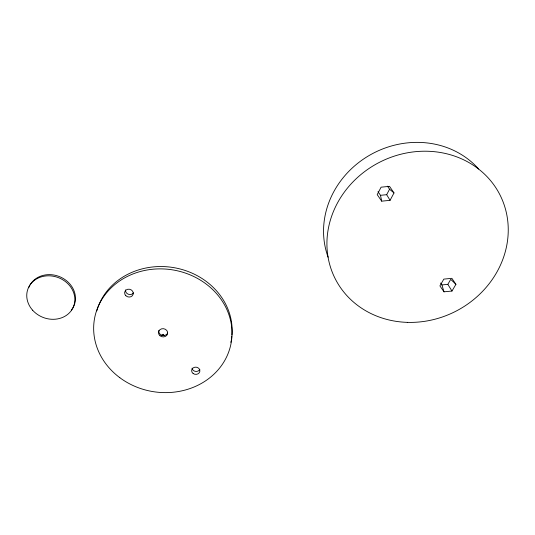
<?xml version="1.0" encoding="UTF-8"?>
<svg xmlns="http://www.w3.org/2000/svg" width="535" height="535" viewBox="0 0 535 535"><rect width="100%" height="100%" fill="white"/><g stroke="black" fill="none" stroke-linecap="round" stroke-linejoin="round"><path stroke-width="0.8" d="M162.948 335.666L163.242 334.301L164.332 335.559M377.998 191.67L380.485 195.308L386.671 194.693L389.56 189.223L387.494 186.173M390.068 200.331L394.001 192.941L389.527 186.34L381.094 187.183L377.202 194.62L381.696 201.167L390.068 200.331L386.671 194.693M440.633 283.035L441.93 284.928L447.828 284.346L450.737 279.364L455.927 284.319L451.968 291.047L443.983 291.822L439.904 285.884L443.829 279.116L451.868 278.327L455.927 284.319M161.182 335.686L163.242 334.301M389.56 189.223L394.001 192.941M447.828 284.346L451.968 291.047M441.93 284.928L443.983 291.822M380.485 195.308L381.696 201.167M167.642 333.091A4.608 4.093 9.4 0 1 162.065 335.311A4.608 4.093 9.4 0 1 158.875 330.449M231.113 340.895A68.888 61.304 9.5 0 1 230.812 342.353M96.795 310.895A68.888 61.304 9.5 0 1 174.35 267.727A68.888 61.304 9.5 0 1 231.943 334.977M231.795 336.468A68.888 61.304 9.5 0 1 231.381 339.424M199.829 369.438A4.106 3.598 4.6 0 1 195.442 371.37A4.106 3.598 4.6 0 1 192.045 368.147M133.476 292.846A4.327 3.885 15.6 0 1 128.373 294.25A4.327 3.885 15.6 0 1 125.538 289.903M29.88 285.195A24.356 21.253 21.4 0 1 63.418 278.575A24.356 21.253 21.4 0 1 71.362 310.073M28.709 287.736A24.356 21.253 21.4 0 1 29.244 286.446M328.109 257.181A88.516 80.671 -28.1 0 1 369.07 155.545A88.516 80.671 -28.1 0 1 478.658 169.04M160.012 335.753A4.621 4.106 9.4 0 0 167.589 333.78A4.621 4.106 9.4 0 0 161.637 328.824A4.621 4.106 9.4 0 0 160.012 335.753M119.807 377.683A69.383 61.652 9.5 0 0 231.274 342.193A69.383 61.652 9.5 0 0 137.441 272.362A69.383 61.652 9.5 0 0 119.807 377.683M193.128 373.504A4.133 3.618 4.6 0 0 199.829 371.437A4.133 3.618 4.6 0 0 194.319 367.338A4.133 3.618 4.6 0 0 193.128 373.504M125.852 295.721A4.36 3.912 15.5 0 0 133.108 294.397A4.36 3.912 15.5 0 0 127.865 289.254A4.36 3.912 15.5 0 0 125.852 295.721M32.608 310.2A24.443 21.313 21.3 0 0 73.529 306.568A24.443 21.313 21.3 0 0 46.271 275.906A24.443 21.313 21.3 0 0 32.608 310.2M407.295 322.364A92.435 83.681 -27.3 0 0 500.747 196.472A92.435 83.681 -27.3 0 0 344.714 191.617A92.435 83.681 -27.3 0 0 407.295 322.364"/></g></svg>
